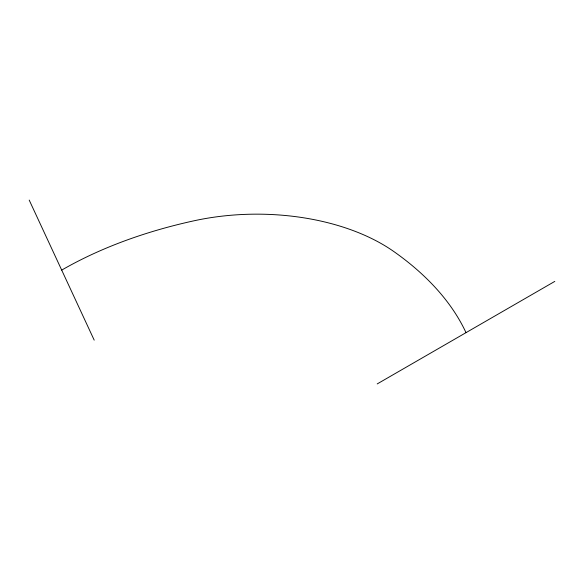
<?xml version="1.0" encoding="UTF-8"?>
<svg xmlns="http://www.w3.org/2000/svg" width="584" height="584" viewBox="0 0 584 584"><rect width="100%" height="100%" fill="white"/><g stroke="black" fill="none" stroke-linecap="round" stroke-linejoin="round"><path stroke-width="0.88" d="M377.213 383.922L554.8 281.393M29.2 200.078L94.199 340.136M61.7 270.107A374.037 215.949 0 0 1 194.238 220.745A177.375 102.404 0 0 1 393.981 251.646A374.037 215.949 0 0 1 466.01 332.654"/></g></svg>
